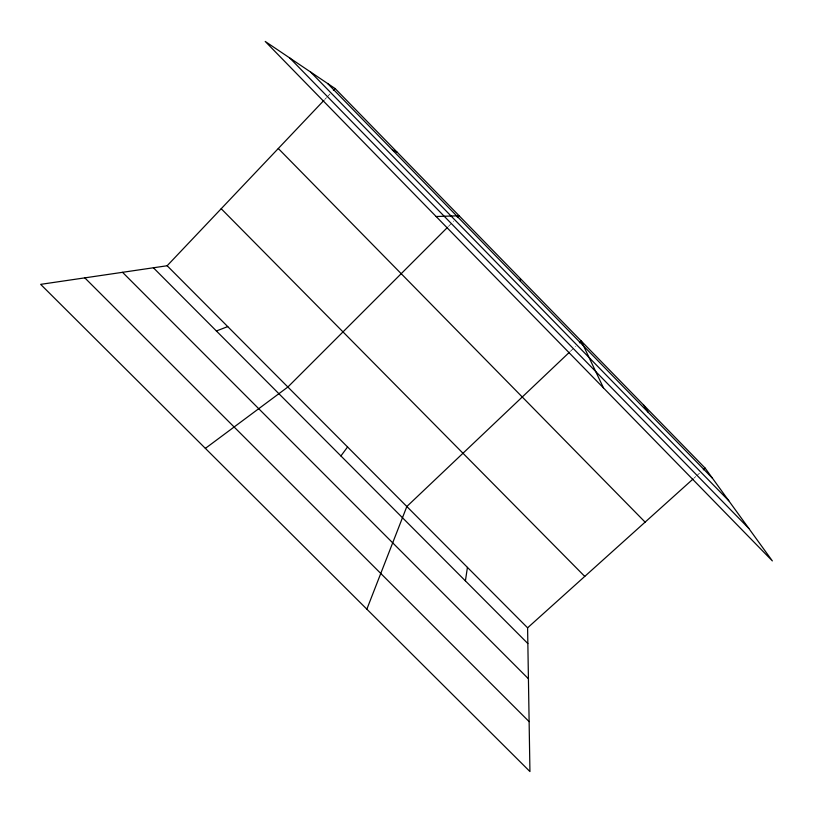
<?xml version="1.0" encoding="UTF-8"?>
<svg xmlns="http://www.w3.org/2000/svg" width="813" height="813" viewBox="0 0 813 813"><rect width="100%" height="100%" fill="white"/><g stroke="black" fill="none" stroke-linecap="round" stroke-linejoin="round"><path stroke-width="0.61" stroke-dasharray="4.07 3.05" d="M324.794 99.46L326.511 97.641M327.375 96.737L329.956 94.013M448.43 226.451L453.776 221.106M570.36 351.368L575.797 346.196M693.885 478.257L695.765 476.57M696.7 475.727L699.515 473.196"/><path stroke-width="1.22" d="M520.401 281.227L520.411 278.635M465.402 580.878L467.434 567.393M366.856 609.171L406.835 506.519L569.446 352.222M340.911 455.941L347.568 446.987M167.153 265.749L527.596 627.819L529.934 771.547L40.65 284.357L167.153 265.749L323.93 100.365M333.401 90.375L335.129 88.556L705.145 468.136L772.35 560.909L265.221 41.453L335.129 88.556M447.536 227.345L287.873 387.018L205.374 448.38M457.343 217.538L459.121 215.76L436.134 216.522M579.425 342.751L581.244 341.033L603.5 387.964M527.596 627.819L692.95 479.101M703.275 469.823L705.145 468.136M216.39 330.972L227.731 326.602M392.394 149.938L397.364 152.407M84.806 277.863L529.121 721.629M153.403 267.772L527.85 643.55M122.539 272.314L528.42 678.764M221.207 208.728L584.76 576.407M278.3 148.505L645.115 522.129M327.619 83.505L712.412 478.166M310.688 72.093L728.763 500.737M289.834 58.048L748.814 528.42M643.439 404.833L648.286 412.394"/></g></svg>
